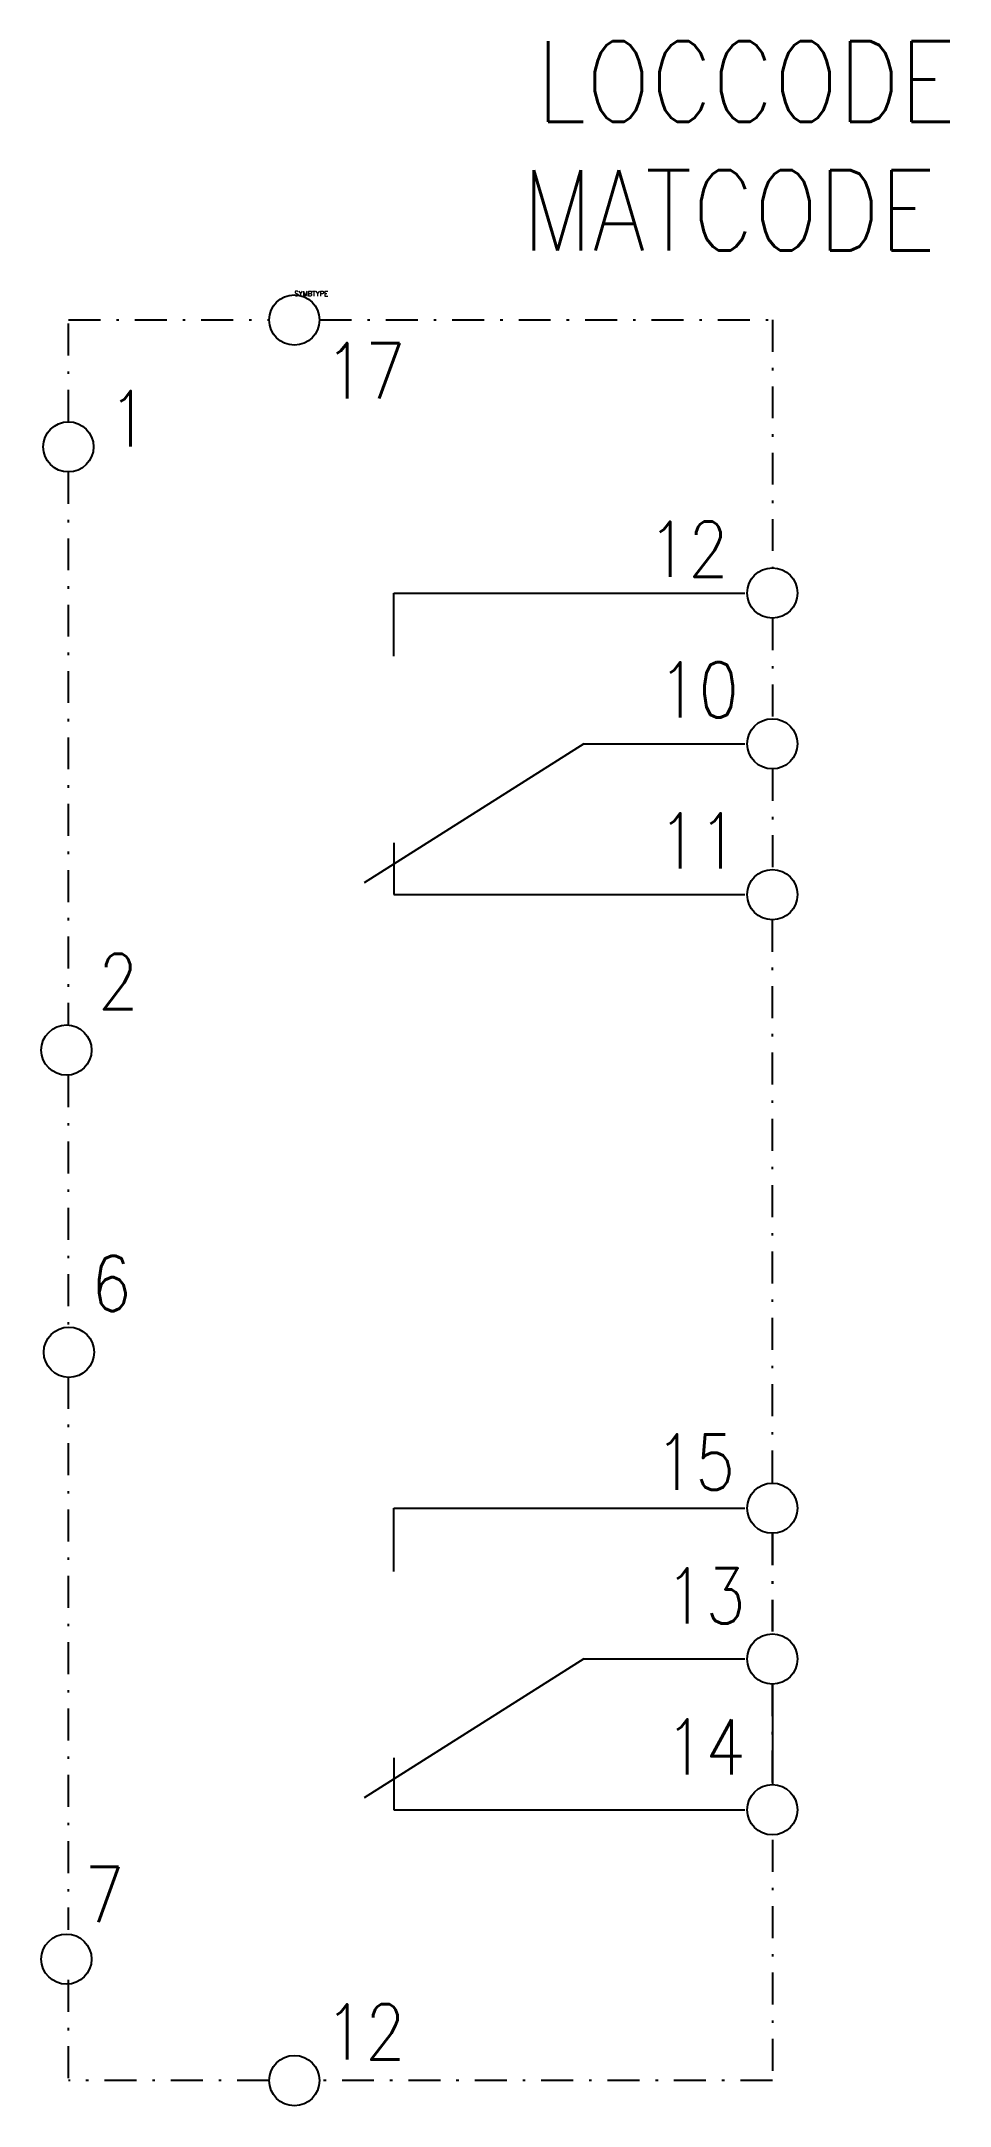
# Model space of a CAD drawing. Extents: x 27.4 to 63.6, y 162 to 244.1.
import ezdxf

# ---------------------------------------------------------------- set-up
doc = ezdxf.new("R2010")
doc.units = 0
doc.header["$LTSCALE"] = 0.1
doc.header["$MEASUREMENT"] = 0
doc.linetypes.add('DASHDOT', pattern=[25.4, 12.7, -6.35, 0, -6.35])
doc.layers.get('0').update_dxf_attribs({"linetype": 'CONTINUOUS'})
for name, color, linetype in [('1', 8, 'CONTINUOUS'), ('11', 30, 'CONTINUOUS'), ('12', 30, 'CONTINUOUS'), ('21', 8, 'DASHDOT')]:
    doc.layers.add(name, color=color, linetype=linetype)
doc.styles.add('ROMANS', font='ROMANS', dxfattribs={"width": 0.85})
doc.styles.get("Standard").update_dxf_attribs({"font": 'simplex', "width": 0.85})

msp = doc.modelspace()

# ---------------------------------------------------------------- linework, layer by layer
at = {"layer": '1'}
for p, q in [((41.45, 222.184), (55.414, 222.184)), ((41.45, 219.667), (41.45, 222.184)), ((49.005, 216.184), (40.27, 210.658)), ((49.005, 216.184), (55.414, 216.184)), ((41.45, 212.248), (41.45, 210.184)), ((41.45, 210.184), (55.414, 210.184)), ((41.45, 185.772), (55.414, 185.772)), ((41.45, 183.255), (41.45, 185.772)), ((49.005, 179.772), (40.27, 174.246)), ((49.005, 179.772), (55.414, 179.772)), ((56.505, 178.772), (56.505, 174.772)), ((41.45, 175.836), (41.45, 173.772)), ((41.45, 173.772), (55.414, 173.772))]:
    msp.add_line(p, q, dxfattribs=at)
for centre in [(37.5, 233.048), (28.517, 228), (56.505, 222.184), (56.505, 216.184), (56.505, 210.184), (28.439, 203.998), (28.536, 191.978), (56.505, 185.772), (56.505, 179.772), (56.505, 173.772), (28.439, 167.829), (37.5, 162.997)]:
    msp.add_circle(centre, 1, dxfattribs=at)
at = {"layer": '21'}
for p, q in [((28.517, 233.048), (36.5, 233.048)), ((28.517, 229), (28.517, 233.048)), ((38.5, 233.048), (56.505, 233.048)), ((56.505, 233.048), (56.505, 223.184)), ((28.5, 227), (28.5, 205)), ((56.505, 221.184), (56.505, 217.184)), ((56.505, 215.184), (56.505, 211.184)), ((56.5, 209.184), (56.5, 186.772)), ((28.5, 203), (28.5, 193)), ((28.5, 191), (28.5, 169)), ((56.5, 184.772), (56.5, 180.772)), ((56.505, 184.772), (56.505, 180.772)), ((56.5, 178.772), (56.5, 174.772)), ((56.505, 172.574), (56.505, 162.997)), ((28.5, 167), (28.5, 163)), ((36.5, 162.997), (28.517, 162.997)), ((56.505, 162.997), (38.5, 162.997))]:
    msp.add_line(p, q, dxfattribs=at)

# ---------------------------------------------------------------- texts
at = {"flags": 1}
msp.add_attdef('SYMBTYPE', (37.5, 234), 'RL', height=0.2, dxfattribs=at)
at = {"layer": '1', "style": 'ROMANS', "width": 0.85}
for s, p in [('17', (38.713, 229.93)), ('1', (30.106, 228.018)), ('12', (51.555, 222.829)), ('10', (51.965, 217.23)), ('11', (51.965, 211.222)), ('2', (29.696, 205.623)), ('6', (29.423, 193.606)), ('15', (51.828, 186.505)), ('13', (52.238, 181.179)), ('14', (52.238, 175.17)), ('7', (29.15, 169.298)), ('12', (38.713, 163.836))]:
    msp.add_text(s, height=2.2, dxfattribs=at).set_placement(p)
at = {"layer": '11', "style": 'ROMANS', "width": 0.85}
msp.add_attdef('LOCCODE', (47.12, 240.937), '', height=3.2, dxfattribs=at)
at = {"layer": '12', "style": 'ROMANS', "width": 0.85}
msp.add_attdef('MATCODE', (46.56, 235.813), '', height=3.2, dxfattribs=at)

doc.saveas('drawing.dxf')
